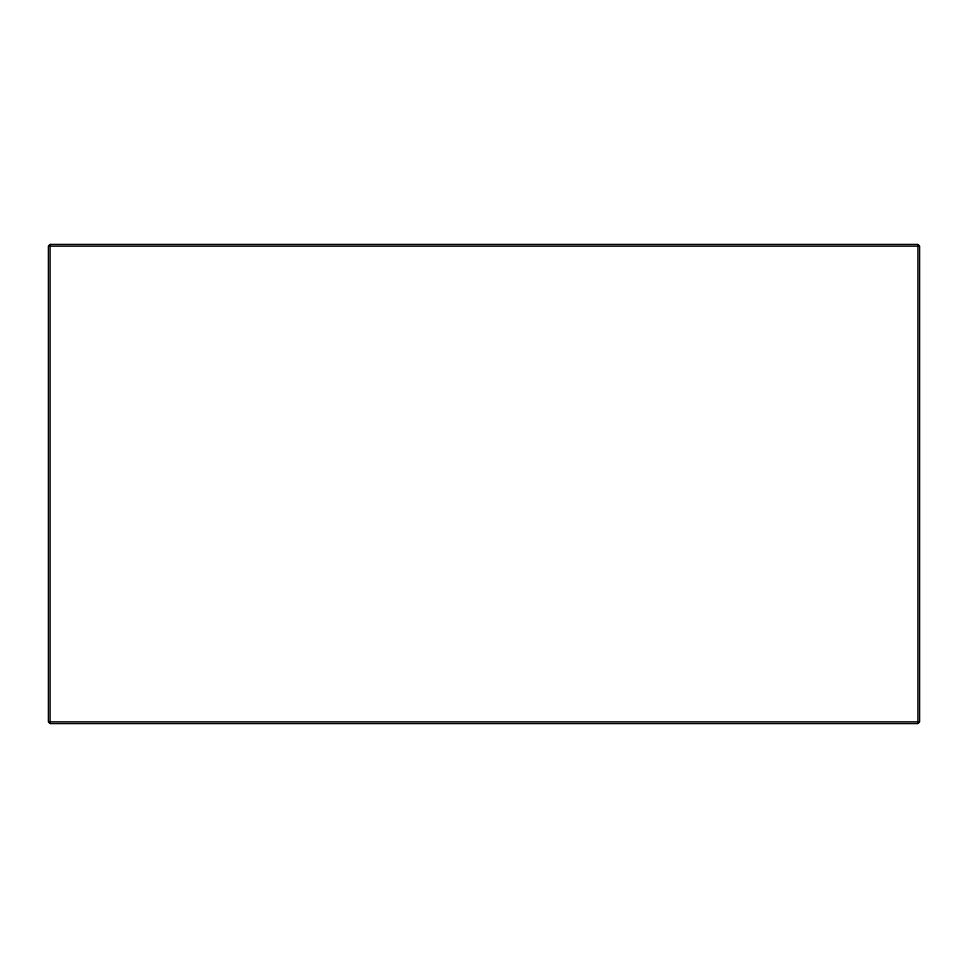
<?xml version="1.0" encoding="UTF-8"?>
<svg xmlns="http://www.w3.org/2000/svg" width="968" height="968" viewBox="0 0 968 968"><rect width="100%" height="100%" fill="white"/><g stroke="black" fill="none" stroke-linecap="round" stroke-linejoin="round"><path stroke-width="1.45" d="M49.247 722.685L50.106 721.838L917.894 721.838L918.753 722.685M49.247 245.315L50.106 246.162L917.894 246.162L918.753 245.315M917.894 246.162L917.894 721.838M50.106 246.162L50.106 721.838M50.142 244.42L48.4 246.162L48.4 721.838L50.142 723.58L917.858 723.58L919.6 721.838L919.6 246.162L917.858 244.42L50.142 244.42"/></g></svg>
